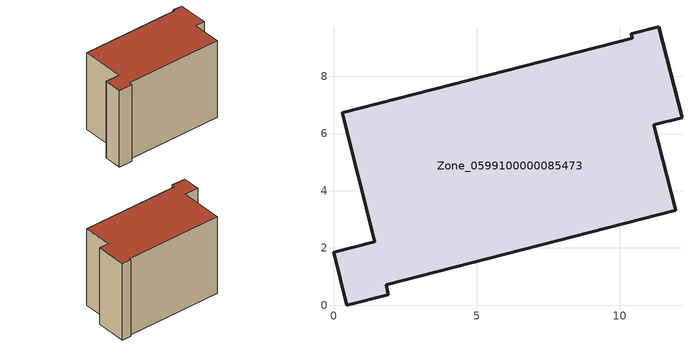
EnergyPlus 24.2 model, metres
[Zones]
Zone_0599100000085473
 floor ground (C_G): 10.44,9.33 10.4,9.49 11.37,9.73 12.18,6.56 11.2,6.31 11.97,3.31 1.84,0.71 1.92,0.37 0.47,0 0,1.85 1.45,2.22 0.31,6.72 z0
 wall outside (C_F): 0,1.85 0.47,0 1.92,0.37 1.84,0.71 11.97,3.31 11.2,6.31 12.18,6.56 11.37,9.73 10.4,9.49 10.44,9.33 0.31,6.72 1.45,2.22 0,1.85 z0:8.57
 roof outside (C_R): 0.31,6.72 1.45,2.22 0,1.85 0.47,0 1.92,0.37 1.84,0.71 11.97,3.31 11.2,6.31 12.18,6.56 11.37,9.73 10.4,9.49 10.44,9.33 z8.57
[BUILDING]
Pand.0599100000085473: North Axis=0; Terrain=City; Loads Convergence Tolerance Value=0.04; Temperature Convergence Tolerance Value=0.4; Solar Distribution=FullExterior; Maximum Number of Warmup Days=25; Minimum Number of Warmup Days=1
[Site:Location]
Rotterdam.The.Hague.AP_ZH_NLD Design_Conditions: Latitude=51.96; Longitude=4.45; Time Zone=1; Elevation=-4.5
[SITE:GROUNDTEMPERATURE:BUILDINGSURFACE]
18, 18, 18, 18, 18, 18, 18, 18, 18, 18, 18, 18
[MATERIAL] Thermal Absorptance=0.9; Solar Absorptance=0.7; Visible Absorptance=0.7
Name | Roughness | Thickness | Conductivity | Density | Specific Heat
G.TI.1975-1991 | MediumSmooth | 0.15 | 0.288461 | 540 | 1210
F.TI.1975-1991 | Rough | 0.3 | 0.230769 | 1920 | 840
R.TI.1975-1991 | MediumRough | 0.2 | 0.153846 | 1500 | 1000
[CONSTRUCTION]
C_G: G.TI.1975-1991
C_F: F.TI.1975-1991
C_R: R.TI.1975-1991
[ZONE]
Zone_0599100000085473: Type=1; Multiplier=1; Ceiling Height=Autocalculate; Volume=Autocalculate; Floor Area=autocalculate; Part of Total Floor Area=Yes
[ZONEINFILTRATION:DESIGNFLOWRATE]
Infil_Zone_0599100000085473: Zone or ZoneList or Space or SpaceList=Zone_0599100000085473; Schedule=AlwaysOn; Design Flow Rate Calculation Method=Flow/Area; Flow Rate per Floor Area=0.003; Constant Term Coefficient=1; Temperature Term Coefficient=0; Velocity Term Coefficient=0; Velocity Squared Term Coefficient=0
[HVACTEMPLATE:ZONE:IDEALLOADSAIRSYSTEM]
Zone_0599100000085473: Maximum Heating Supply Air Temperature=50; Minimum Cooling Supply Air Temperature=13; Maximum Heating Supply Air Humidity Ratio=0.0156; Minimum Cooling Supply Air Humidity Ratio=0.0077; Heating Limit=NoLimit; Cooling Limit=NoLimit; Dehumidification Control Type=ConstantSensibleHeatRatio; Cooling Sensible Heat Ratio=0.7; Dehumidification Setpoint=60; Humidification Control Type=None; Humidification Setpoint=30; Outdoor Air Method=None; Outdoor Air Flow Rate per Person=0.00944; Outdoor Air Flow Rate per Zone Floor Area=0; Outdoor Air Flow Rate per Zone=0; Demand Controlled Ventilation Type=None; Outdoor Air Economizer Type=NoEconomizer; Heat Recovery Type=None; Sensible Heat Recovery Effectiveness=0.7; Latent Heat Recovery Effectiveness=0.65
[ZONECONTROL:THERMOSTAT]
ThermostatControl_Zone_0599100000085473: Zone or ZoneList=Zone_0599100000085473; Control Type Schedule=DualSetpointControlType; Control 1=Thermostat_Zone_0599100000085473; Temperature Difference Between Cutout And Setpoint=0
[THERMOSTATSETPOINT:DUALSETPOINT]
Thermostat_Zone_0599100000085473: Heating Setpoint Temperature Schedule=HeatingSetpoint_Zone_0599100000085473; Cooling Setpoint Temperature Schedule=CoolingSetpoint_Zone_0599100000085473
[SCHEDULE:COMPACT]
HeatingSetpoint_Zone_0599100000085473: Through: 12/31, For: AllDays, Until: 24:00, 21
CoolingSetpoint_Zone_0599100000085473: Through: 12/31, For: AllDays, Until: 24:00, 24
DualSetpointControlType: Through: 12/31, For: AllDays, Until: 24:00, 4
AlwaysOn: Through: 12/31, For: AllDays, Until: 24:00, 1
